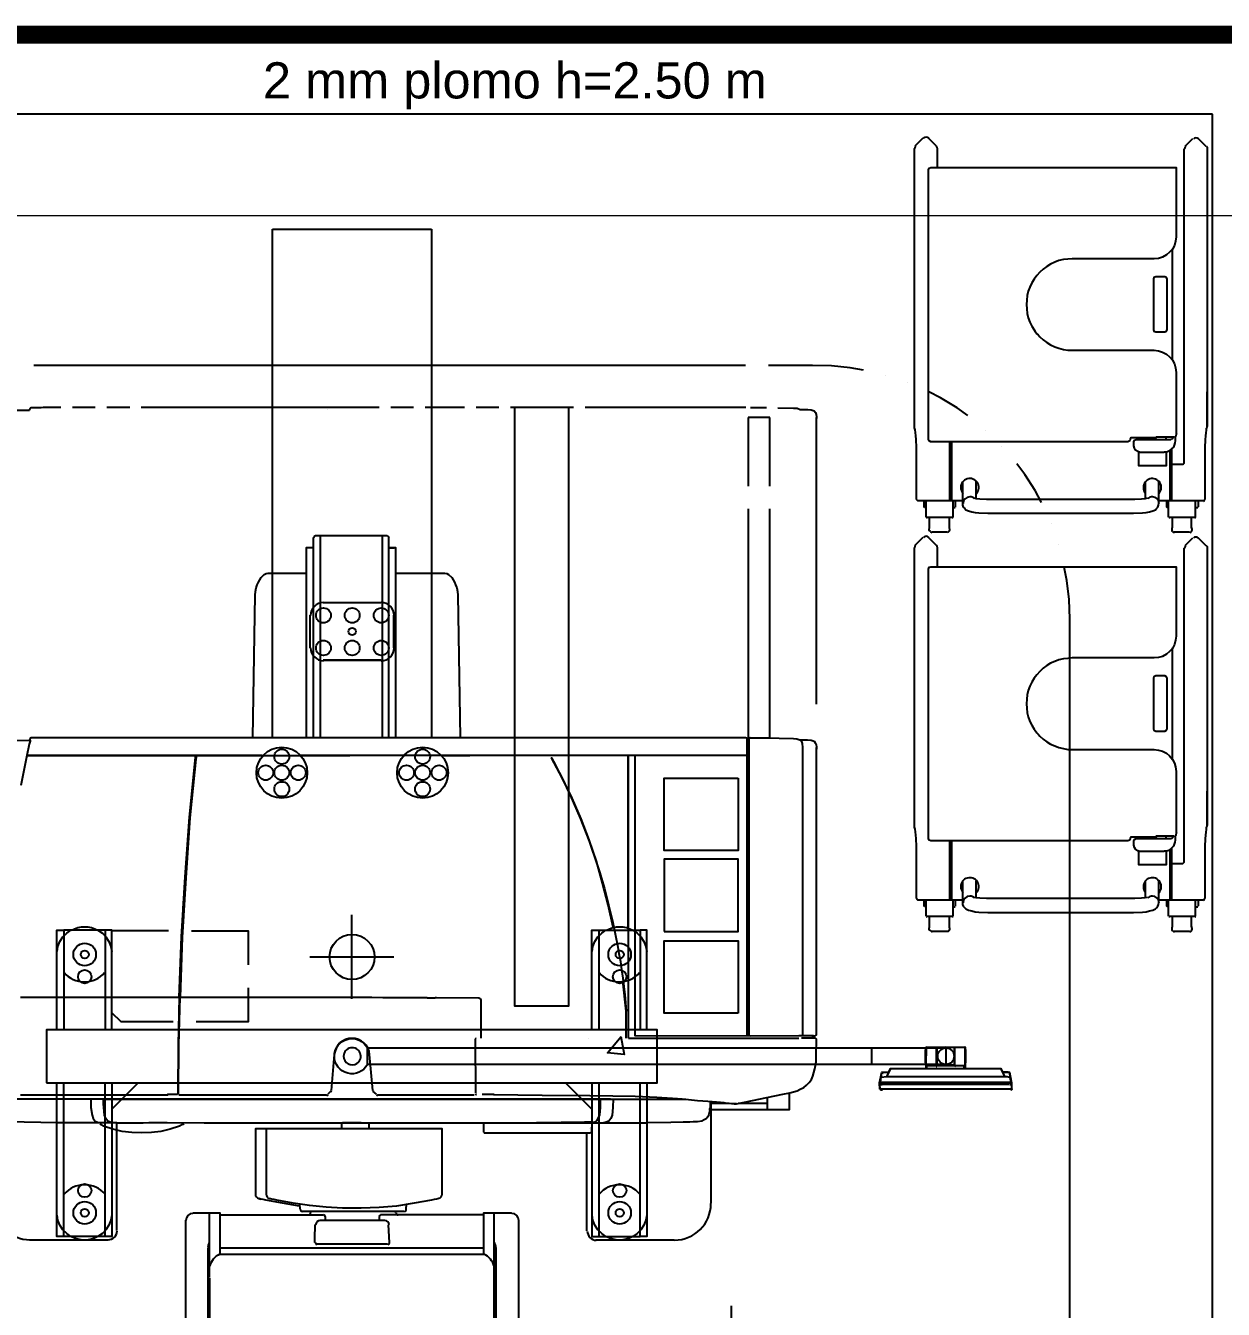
# Model space of a CAD drawing. Header units: metres. Extents: x -22 to 564, y 0 to 143.
# Drawn here: x 200.307 to 203.62, y 45.95 to 49.5 of the extents above; entities that cross this region are included whole.
import ezdxf

# ---------------------------------------------------------------- set-up
doc = ezdxf.new("R2010")
doc.units = ezdxf.units.M
for name, pattern in [('EJES630', [6.3, 5.5, -0.4, 0, -0.4]), ('XREF 2N NEURO-ONCOLOGIA$0$DASHED2', [0.375, 0.25, -0.125]), ('XREF 2N NEURO-ONCOLOGIA$0$PDF_IMPORT', [1, 0.8, -0.2])]:
    doc.linetypes.add(name, pattern=pattern)
doc.layers.add('EJES', color=11, linetype='EJES630', lineweight=0)
for name, color, linetype in [('TEXTO', 7, 'Continuous'), ('XREF 2N NEURO-ONCOLOGIA$0$LOSA BLINDADA', 20, 'XREF 2N NEURO-ONCOLOGIA$0$DASHED2'), ('XREF 2N NEURO-ONCOLOGIA$0$MOBILIARIO', 161, 'Continuous'), ('XREF 2N NEURO-ONCOLOGIA$0$Mobiliario Fijo', 40, 'Continuous'), ('XREF 2N NEURO-ONCOLOGIA$0$MUROS CON PROTECCION PLOMO', 5, 'Continuous')]:
    doc.layers.add(name, color=color, linetype=linetype)
doc.styles.add('100 LOCALES 25', font='arial.ttf', dxfattribs={"height": 0.25})

# ---------------------------------------------------------------- blocks, each defined once
blk = doc.blocks.new('XREF 2N NEURO-ONCOLOGIA$0$A$C2cc0210a')
at = {"linetype": 'XREF 2N NEURO-ONCOLOGIA$0$PDF_IMPORT', "lineweight": 25, "ltscale": 6.878501}
blk.add_lwpolyline([(-0.2201, 0.6062), (-0.2201, 2.0127), (0.2201, 2.0127), (0.2201, 0.6062)], dxfattribs=at)
at = {"linetype": 'XREF 2N NEURO-ONCOLOGIA$0$PDF_IMPORT', "lineweight": 25, "ltscale": 12.698771}
blk.add_lwpolyline([(1.0879, 1.6359), (-0.8805, 1.6359)], dxfattribs=at)
at = {"linetype": 'XREF 2N NEURO-ONCOLOGIA$0$PDF_IMPORT', "lineweight": 25}
for points in [[(1.415, 1.6232), (1.3779, 1.6295), (1.3261, 1.6348), (1.2732, 1.6359), (1.1514, 1.6359)], [(1.4763, 1.6084), (1.4763, 1.6084)], [(1.5367, 1.5883), (1.5367, 1.5883)], [(1.7028, 1.4973), (1.6732, 1.5184), (1.6277, 1.5459), (1.5949, 1.5629)], [(-0.9525, 1.5121), (-0.8922, 1.5121), (-0.89, 1.5163), (-0.889, 1.5174), (-0.889, 1.5184), (-0.8879, 1.5195), (-0.8869, 1.5195), (-0.8837, 1.5195), (-0.8784, 1.5195), (-0.8721, 1.5195), (-0.8646, 1.5195), (-0.8594, 1.5195), (-0.8541, 1.5205), (-0.8371, 1.5205), (-0.8181, 1.5205), (-0.8054, 1.5205)], [(-0.7736, 1.5205), (-0.7683, 1.5205), (-0.7398, 1.5205), (-0.7101, 1.5205)], [(-0.6784, 1.5205), (-0.671, 1.5205), (-0.6329, 1.5205), (-0.6149, 1.5205)], [(-0.0677, 1.5152), (-0.0677, 1.5152)], [(-0.0053, 1.5205), (0.0042, 1.5205), (0.0127, 1.5205), (0.0201, 1.5205), (0.0265, 1.5205), (0.0466, 1.5205), (0.0688, 1.5205), (0.0751, 1.5205)], [(0.1069, 1.5205), (0.1206, 1.5205), (0.1492, 1.5205), (0.1704, 1.5205)], [(0.2021, 1.5205), (0.2148, 1.5205), (0.2498, 1.5205), (0.291, 1.5205), (0.3111, 1.5205)], [(0.3429, 1.5205), (0.3641, 1.5205), (0.3969, 1.5205), (0.4064, 1.5205)], [(0.4381, 1.5205), (0.453, 1.5205), (0.4773, 1.5205), (0.4985, 1.5205), (0.5249, 1.5205), (0.5493, 1.5205), (0.6128, 1.5205)], [(1.1557, 1.3025), (1.1557, 1.492), (1.0954, 1.492), (1.0954, 1.3025)], [(1.1017, 1.5195), (1.1462, 1.5195)], [(1.1779, 1.5184), (1.2213, 1.5174), (1.2308, 1.5174), (1.2393, 1.5142), (1.2605, 1.5142), (1.27, 1.5131), (1.2784, 1.51), (1.2816, 1.5057), (1.2837, 1.5004), (1.2848, 1.4941), (1.2848, 1.493), (1.2848, 1.4909), (1.2848, 1.4898), (1.2848, 1.492), (1.2848, 1.4888)], [(1.7526, 1.457), (1.7526, 1.457)], [(1.797, 1.4126), (1.797, 1.4126)], [(1.9071, 1.257), (1.8891, 1.2898), (1.8605, 1.3343), (1.8383, 1.3639)], [(1.9335, 1.1988), (1.9335, 1.1988)], [(1.9547, 1.1395), (1.9547, 1.1395)], [(1.9854, 0.9353), (1.9833, 0.9882), (1.9769, 1.0411), (1.9695, 1.0782)]]:
    blk.add_lwpolyline(points, dxfattribs=at)
at = {"linetype": 'XREF 2N NEURO-ONCOLOGIA$0$PDF_IMPORT', "lineweight": 25, "ltscale": 5.926093}
blk.add_lwpolyline([(-0.5831, 1.5205), (-0.5493, 1.5205), (-0.4561, 1.5205), (-0.3556, 1.5205), (-0.2498, 1.5205), (-0.1291, 1.5205), (-0.0053, 1.5205)], dxfattribs=at)
at = {"linetype": 'XREF 2N NEURO-ONCOLOGIA$0$PDF_IMPORT', "lineweight": 25, "ltscale": 6.349386}
for points in [[(0.6445, 1.5205), (1.089, 1.5205)], [(1.2848, 0.6993), (1.2848, 1.492)], [(1.0488, -0.9644), (1.0488, -1.4639), (0.5503, -1.4639)]]:
    blk.add_lwpolyline(points, dxfattribs=at)
at = {"linetype": 'XREF 2N NEURO-ONCOLOGIA$0$PDF_IMPORT', "lineweight": 25, "ltscale": 18.942334}
blk.add_lwpolyline([(1.0954, 1.239), (1.0954, 0.6062), (1.1557, 0.6062), (1.1557, 1.239)], dxfattribs=at)
at = {"linetype": 'XREF 2N NEURO-ONCOLOGIA$0$PDF_IMPORT', "lineweight": 25, "ltscale": 15.873464}
blk.add_lwpolyline([(1.9854, -1.1591), (1.9854, 0.9363)], dxfattribs=at)
blk = doc.blocks.new('XREF 2N NEURO-ONCOLOGIA$0$A$C8c1b18ae')
at = {"lineweight": 25}
for points in [[(0.4492, 1.5211), (0.4492, -0.1352), (0.5995, -0.1352), (0.5995, 1.5211)], [(-0.1074, 1.1602), (-0.1074, 0.6067)], [(-0.1022, 1.1655), (0.0968, 1.1655)], [(-0.0884, 1.1655), (-0.0884, 0.6067)], [(0.0841, 0.6067), (0.0841, 1.1655)], [(0.1021, 0.6067), (0.1021, 1.1602)], [(-0.1074, 1.1316), (-0.1223, 1.1316), (-0.1254, 1.1316), (-0.1265, 1.1316), (-0.1265, 0.6067)], [(0.1212, 0.6067), (0.1212, 1.0776), (0.1212, 1.0798), (0.1212, 1.0999), (0.1212, 1.102), (0.1212, 1.1263), (0.1212, 1.1306), (0.1212, 1.1316), (0.1201, 1.1316), (0.1169, 1.1316), (0.1021, 1.1316), (0.1169, 1.1316)], [(-0.2747, 0.6067), (-0.2683, 1.0004), (-0.2672, 1.011), (-0.2651, 1.0205), (-0.262, 1.029), (-0.2588, 1.0364), (-0.2514, 1.0491), (-0.2429, 1.0575), (-0.2376, 1.0607), (-0.2323, 1.0618), (-0.1265, 1.0618)], [(0.1212, 1.0618), (0.2566, 1.0618), (0.2619, 1.0607), (0.2672, 1.0575), (0.2757, 1.0491), (0.2831, 1.0364), (0.2862, 1.029), (0.2894, 1.0205), (0.2915, 1.011), (0.2926, 1.0004), (0.2989, 0.6067)], [(-0.0799, 0.9803), (0.0799, 0.9803)], [(-0.1159, 0.8554), (-0.1159, 0.9454)], [(0.1148, 0.9454), (0.1148, 0.8554)], [(-0.8927, 0.5993), (-0.8906, 0.6025), (-0.8895, 0.6046), (-0.8895, 0.6056), (-0.8885, 0.6056), (-0.8874, 0.6067), (-0.8842, 0.6067), (-0.879, 0.6067), (-0.8726, 0.6067), (-0.8652, 0.6067), (-0.8599, 0.6067), (-0.8546, 0.6067), (-0.8377, 0.6067), (-0.8186, 0.6067), (-0.7953, 0.6067), (-0.7689, 0.6067), (-0.7403, 0.6067), (-0.7075, 0.6067), (-0.6715, 0.6067), (-0.6334, 0.6067), (-0.5932, 0.6067), (-0.5498, 0.6067), (-0.5043, 0.6067), (-0.4567, 0.6067), (-0.408, 0.6067), (-0.3561, 0.6067), (-0.3043, 0.6067), (-0.2503, 0.6067), (-0.1297, 0.6067), (-0.0058, 0.6067), (0.0037, 0.6067), (0.0121, 0.6067), (0.0196, 0.6067), (0.0259, 0.6067), (0.046, 0.6067), (0.0682, 0.6067), (0.0926, 0.6067), (0.1201, 0.6067), (0.1487, 0.6067), (0.1804, 0.6067), (0.2143, 0.6067), (0.2492, 0.6067), (0.2905, 0.6067), (0.3286, 0.6067), (0.3635, 0.6067), (0.3963, 0.6067), (0.4259, 0.6067), (0.4524, 0.6067), (0.4767, 0.6067), (0.4979, 0.6067), (0.5244, 0.6067), (0.5487, 0.6067), (1.0885, 0.6067), (1.0906, 0.6056), (1.0916, 0.6035), (1.0916, 0.6025), (1.0916, 0.5972)], [(1.098, 0.5972), (1.098, 0.6025), (1.098, 0.6035), (1.099, 0.6056), (1.1012, 0.6067), (1.2207, 0.6046), (1.2303, 0.6035), (1.2387, 0.6003), (1.243, 0.5961), (1.2451, 0.5908), (1.2461, 0.5792), (1.2461, 0.557), (1.2461, -0.2146), (1.2451, -0.2167), (1.243, -0.2177)], [(-1.0451, 0.5982), (-0.8917, 0.5993), (-0.8906, 0.5993), (-0.8906, 0.5972), (-0.8927, 0.5887), (-0.8991, 0.557), (-0.916, 0.4744)], [(1.098, -0.2188), (1.098, 0.5972), (1.0916, 0.5972), (1.0916, -0.2188)], [(1.2387, 0.6003), (1.2599, 0.6003), (1.2694, 0.5993), (1.2779, 0.5972), (1.2811, 0.5919), (1.2832, 0.5866), (1.2842, 0.5813), (1.2842, 0.5792), (1.2842, 0.5771), (1.2842, 0.5781), (1.2842, 0.5749)], [(1.2758, -0.2177), (1.2811, -0.2177), (1.2832, -0.2167), (1.2842, -0.2156), (1.2842, -0.2146), (1.2842, 0.5792)], [(-0.9171, -0.1108), (-0.8917, -0.1108), (-0.8631, -0.1108), (-0.8324, -0.1108), (-0.7975, -0.1108), (-0.7594, -0.1108), (-0.7181, -0.1108), (-0.6747, -0.1108), (-0.6292, -0.1108), (-0.5805, -0.1108), (-0.5308, -0.1108), (-0.4779, -0.1108), (-0.4715, 0.0553), (-0.462, 0.2215), (-0.4493, 0.3866), (-0.4334, 0.5517), (-0.4334, 0.5527), (-0.4334, 0.5538), (-0.4334, 0.5548), (-0.4334, 0.557)], [(-0.2482, 0.557), (-0.8991, 0.557), (-0.0058, 0.557), (-0.1424, 0.557)], [(-0.4313, 0.557), (-0.4313, 0.5548), (-0.4313, 0.5538), (-0.4313, 0.5527), (-0.4313, 0.5517), (-0.4323, 0.5474), (-0.4482, 0.3844), (-0.4599, 0.2193), (-0.4694, 0.0543), (-0.4757, -0.1108), (-0.4207, -0.1108), (-0.3636, -0.1108), (-0.3053, -0.1108), (-0.2461, -0.1108), (-0.1244, -0.1108), (-0.0006, -0.1108), (0.0259, -0.1108), (0.0545, -0.1108), (0.0852, -0.1119), (0.119, -0.1119), (0.1307, -0.1119), (0.1444, -0.1119), (0.1603, -0.1119), (0.1772, -0.1119), (0.1889, -0.1119), (0.1974, -0.1119), (0.2037, -0.1119), (0.2069, -0.1119), (0.2079, -0.113), (0.2111, -0.113), (0.2164, -0.113), (0.2228, -0.113), (0.2291, -0.113), (0.2302, -0.113), (0.2312, -0.1119), (0.2333, -0.1119), (0.3508, -0.113), (0.354, -0.1151), (0.3561, -0.1183), (0.3561, -0.2146), (0.3561, -0.2167), (0.3561, -0.2177), (0.3561, -0.2188), (0.3561, -0.2241)], [(0.2481, 0.557), (0.3254, 0.557), (0.1921, 0.557), (0.1561, 0.557), (0.1222, 0.557), (0.0894, 0.557), (0.0577, 0.557), (0.0248, 0.557), (0.0132, 0.557), (0.0047, 0.557), (-0.0058, 0.557)], [(0.1423, 0.557), (0.0989, 0.557), (0.0577, 0.557)], [(1.0916, 0.557), (1.0895, 0.557), (0.5477, 0.557), (0.5307, 0.557), (0.5127, 0.557), (0.4926, 0.557), (0.4715, 0.557), (0.4397, 0.557), (0.4048, 0.557), (0.3667, 0.557), (0.3254, 0.557)], [(0.7635, 0.0807), (0.7635, 0.557), (0.7635, -0.2241)], [(0.7826, 0.0712), (0.7826, 0.557)], [(1.2747, -0.2241), (1.2747, -0.2188), (1.2758, -0.2177), (1.2694, -0.2177), (1.261, -0.2177), (1.2514, -0.2177), (1.2377, -0.2177), (1.2356, -0.2177), (1.1012, -0.2188), (0.7826, -0.2177), (0.7826, 0.5474)], [(0.9562, 0.4956), (0.9562, 0.4956)], [(-0.48, -0.3807), (-0.48, -0.3797), (-0.48, -0.3765), (-0.4789, -0.2431), (-0.4757, -0.1108), (-0.4662, 0.1548)], [(-0.0006, -0.1159), (-0.0006, 0.117)], [(-0.8165, -0.2019), (-0.8165, 0.0744), (-0.7975, 0.0744), (-0.7975, -0.2019)], [(-0.8155, 0.0151), (-0.8133, 0.0289), (-0.808, 0.0426), (-0.7996, 0.0553), (-0.789, 0.0659), (-0.7774, 0.0744)], [(-0.6832, 0.0744), (-0.7975, 0.0744)], [(-0.7033, 0.0744), (-0.6906, 0.0659), (-0.6811, 0.0553), (-0.6726, 0.0426), (-0.6673, 0.0289), (-0.6641, 0.0151)], [(-0.6641, -0.2019), (-0.6641, 0.0744), (-0.6832, 0.0744), (-0.6832, -0.2019)], [(-0.5075, 0.0722), (-0.6641, 0.0722)], [(-0.444, 0.0722), (-0.2874, 0.0722), (-0.2874, -0.0219)], [(0.663, -0.2019), (0.663, 0.0744), (0.6821, 0.0744), (0.6821, -0.2019)], [(0.6641, 0.0151), (0.6662, 0.0289), (0.6715, 0.0426), (0.6799, 0.0553), (0.6905, 0.0659), (0.7022, 0.0744)], [(0.6821, 0.0744), (0.7964, 0.0744)], [(0.7762, 0.0744), (0.7889, 0.0659), (0.7985, 0.0553), (0.8069, 0.0426), (0.8122, 0.0289), (0.8154, 0.0151)], [(0.8154, -0.2019), (0.8154, 0.0744), (0.7964, 0.0744), (0.7964, -0.2019)], [(-0.117, 0.0005), (0.1159, 0.0005)], [(0.7583, -0.2241), (0.7583, -0.1511), (0.7583, -0.15), (0.7487, -0.0664)], [(-0.2874, -0.0854), (-0.2874, -0.1796), (-0.4313, -0.1796)], [(-0.4779, -0.1108), (-0.481, -0.2431), (-0.4821, -0.3754), (-0.4821, -0.3786), (-0.4821, -0.3797)], [(-0.4757, -0.1108), (-0.4757, -0.1108)], [(-0.4948, -0.1796), (-0.6387, -0.1796), (-0.6641, -0.1542)], [(0.0577, -0.3691), (0.0481, -0.2696), (0.0471, -0.2601), (0.0439, -0.2516), (0.0386, -0.2442), (0.0323, -0.2378), (0.0259, -0.2326), (0.0174, -0.2283), (0.009, -0.2251), (-0.0006, -0.2251), (-0.009, -0.2251), (-0.0185, -0.2283), (-0.026, -0.2326), (-0.0334, -0.2378), (-0.0397, -0.2442), (-0.0439, -0.2527), (-0.0471, -0.2601), (-0.0492, -0.2696), (-0.0577, -0.3691)], [(0.3402, -0.2273), (0.3413, -0.3765)], [(0.6535, -0.2262), (0.6535, -0.2262)], [(0.7434, -0.2199), (0.753, -0.2696), (0.7064, -0.2654), (0.7445, -0.2199)], [(0.7646, -0.2241), (1.0948, -0.2241), (1.2356, -0.2241)], [(1.0631, -0.4061), (1.1911, -0.3797), (1.2112, -0.3754), (1.2313, -0.3701), (1.2398, -0.3659), (1.2493, -0.3606), (1.2567, -0.3543), (1.2641, -0.3468), (1.2705, -0.3384), (1.2747, -0.3299), (1.28, -0.3098), (1.2832, -0.2897), (1.2832, -0.2696), (1.2842, -0.2273)], [(1.2811, -0.2241), (1.243, -0.2241)], [(1.2811, -0.2177), (1.2811, -0.2177)], [(1.2842, -0.2146), (1.2842, -0.2146)], [(1.4377, -0.2961), (1.4377, -0.2505)], [(1.5869, -0.2558), (1.5869, -0.2558)], [(1.588, -0.2558), (1.5869, -0.2558)], [(1.588, -0.3003), (1.588, -0.2505), (1.588, -0.2738)], [(1.6144, -0.2505), (1.589, -0.2495)], [(1.6166, -0.3003), (1.6166, -0.2516)], [(1.6166, -0.2569), (1.6166, -0.2569)], [(1.6176, -0.2569), (1.6166, -0.2569)], [(1.6642, -0.2505), (1.642, -0.2495), (1.6197, -0.2505)], [(1.6652, -0.2527), (1.6652, -0.2961)], [(1.6652, -0.2569), (1.6674, -0.2569)], [(1.6674, -0.3003), (1.6674, -0.2516)], [(1.6674, -0.2569), (1.6674, -0.2569)], [(1.6684, -0.2505), (1.6938, -0.2495)], [(1.6959, -0.3003), (1.6959, -0.2505), (1.6959, -0.2738)], [(1.6959, -0.2558), (1.697, -0.2558)], [(1.697, -0.2558), (1.697, -0.2558)], [(1.4694, -0.3183), (1.4843, -0.3183)], [(1.4896, -0.3098), (1.4779, -0.331)], [(1.4896, -0.3088), (1.7933, -0.3088)], [(1.4896, -0.3098), (1.4896, -0.3098)], [(1.5869, -0.2929), (1.5869, -0.2929)], [(1.5869, -0.2929), (1.588, -0.2929)], [(1.5901, -0.3088), (1.5901, -0.3013)], [(1.6166, -0.2918), (1.6166, -0.2918)], [(1.6166, -0.2918), (1.6176, -0.2918)], [(1.6197, -0.2982), (1.642, -0.2982), (1.6642, -0.2982)], [(1.6345, -0.2982), (1.6345, -0.3013)], [(1.6494, -0.3013), (1.6494, -0.2982)], [(1.6674, -0.2918), (1.6652, -0.2918)], [(1.6674, -0.2918), (1.6674, -0.2918)], [(1.6928, -0.3088), (1.6928, -0.3013)], [(1.697, -0.2929), (1.6959, -0.2929)], [(1.697, -0.2929), (1.697, -0.2929)], [(1.7933, -0.3098), (1.7933, -0.3098)], [(1.7943, -0.3098), (1.8049, -0.331)], [(1.8145, -0.3183), (1.7986, -0.3183)], [(-0.6641, -0.3479), (-0.6641, -0.7734), (-0.6832, -0.7734), (-0.7975, -0.7734), (-0.8165, -0.7734), (-0.8165, -0.3479)], [(-0.7975, -0.7734), (-0.7975, -0.3479)], [(-0.6832, -0.7734), (-0.6832, -0.3479)], [(-0.6641, -0.4209), (-0.5911, -0.3479)], [(0.59, -0.3479), (0.663, -0.4209)], [(0.663, -0.3479), (0.663, -0.7734), (0.6821, -0.7734)], [(0.6821, -0.3479), (0.6821, -0.7734), (0.7964, -0.7734), (0.7964, -0.3479)], [(0.8154, -0.3479), (0.8154, -0.7734), (0.7964, -0.7734)], [(1.461, -0.3479), (1.462, -0.3479), (1.4631, -0.3479), (1.4642, -0.3479), (1.4652, -0.3479)], [(1.461, -0.349), (1.461, -0.349)], [(1.4631, -0.3468), (1.462, -0.3468), (1.4631, -0.332), (1.4642, -0.3299), (1.4642, -0.3289), (1.4642, -0.3278), (1.4642, -0.3267), (1.4642, -0.3257), (1.4642, -0.3246), (1.4642, -0.3236), (1.4642, -0.3225)], [(1.462, -0.3468), (1.462, -0.3479), (1.4631, -0.3479)], [(1.8187, -0.3225), (1.8187, -0.3236), (1.8187, -0.3246), (1.8197, -0.3257), (1.8197, -0.3267), (1.8197, -0.3278), (1.8197, -0.3289), (1.8197, -0.3299), (1.8197, -0.332), (1.8219, -0.3468), (1.8208, -0.3468), (1.4631, -0.3468), (1.4631, -0.3479), (1.8208, -0.3479), (1.8219, -0.3479), (1.8208, -0.3479), (1.8197, -0.3479), (1.8187, -0.3479), (1.8176, -0.3479)], [(1.4631, -0.3331), (1.4631, -0.3331)], [(1.4642, -0.332), (1.4779, -0.331), (1.8049, -0.331), (1.8123, -0.331), (1.8187, -0.332)], [(1.4642, -0.332), (1.4642, -0.332)], [(1.4642, -0.3331), (1.4642, -0.3331)], [(1.4652, -0.3521), (1.8176, -0.3521)], [(1.8187, -0.332), (1.8187, -0.332)], [(1.8187, -0.3331), (1.8187, -0.3331)], [(1.8197, -0.3331), (1.8197, -0.3331)], [(1.8197, -0.3479), (1.8197, -0.3468)], [(1.8208, -0.3468), (1.8208, -0.3479)], [(1.8219, -0.349), (1.8219, -0.349)], [(1.8229, -0.349), (1.824, -0.3521), (1.824, -0.3648)], [(-0.4831, -0.3807), (-0.5085, -0.3807), (-0.5096, -0.3807), (-0.5107, -0.3807), (-0.5107, -0.3818), (-0.5572, -0.3818), (-0.6017, -0.3818), (-0.644, -0.3818), (-0.6842, -0.3818), (-0.7223, -0.3818), (-0.7583, -0.3818), (-0.7922, -0.3818), (-0.8229, -0.3818), (-0.8504, -0.3818), (-0.8758, -0.3818), (-0.898, -0.3818), (-0.9171, -0.3818)], [(-0.4831, -0.3797), (-0.4831, -0.3797)], [(-0.4831, -0.3807), (-0.4831, -0.3807)], [(-0.4789, -0.3807), (-0.4789, -0.3807)], [(-0.0704, -0.3818), (-0.1773, -0.3818), (-0.2821, -0.3818), (-0.3826, -0.3818), (-0.4313, -0.3818), (-0.4789, -0.3818)], [(-0.0598, -0.3722), (-0.0672, -0.3797)], [(0.0672, -0.3797), (0.0587, -0.3722)], [(0.3381, -0.3818), (0.264, -0.3818), (0.1677, -0.3818), (0.0704, -0.3818)], [(0.3413, -0.3786), (0.3423, -0.3807), (0.3445, -0.3807)], [(0.3931, -0.3807), (0.3603, -0.3807)], [(0.391, -0.3807), (0.5254, -0.3818), (0.6577, -0.3828), (0.7212, -0.3839), (0.7826, -0.3849), (0.8429, -0.3881), (0.8715, -0.3892), (0.8853, -0.3902), (0.8895, -0.3913), (0.8958, -0.3913), (0.9001, -0.3913), (0.9054, -0.3924), (0.9128, -0.3924), (0.9223, -0.3934), (0.9551, -0.3966), (0.9699, -0.3976), (0.9837, -0.3987), (0.9964, -0.3998), (1.008, -0.4008), (1.0186, -0.4019), (1.0281, -0.4029), (1.0355, -0.404), (1.0429, -0.404), (1.0493, -0.4051), (1.0546, -0.4051), (1.0578, -0.4061), (1.0609, -0.4061), (1.062, -0.4061), (1.0631, -0.4061), (0.9911, -0.4051)], [(1.2091, -0.3765), (1.2091, -0.4199), (1.2091, -0.423), (1.1488, -0.423), (0.99, -0.423), (0.9869, -0.4357), (0.9837, -0.4421), (0.9794, -0.4474), (0.9742, -0.4506), (0.9678, -0.4537), (0.9551, -0.4559), (0.9435, -0.4559), (0.9339, -0.4569), (0.9159, -0.4569), (0.8821, -0.458), (0.8133, -0.459)], [(1.1488, -0.423), (1.1488, -0.4199), (1.1488, -0.3892)], [(1.4599, -0.3638), (1.4599, -0.3638)], [(1.4599, -0.3648), (1.4599, -0.3648)], [(1.4652, -0.3648), (1.4652, -0.3648)], [(1.4663, -0.3648), (1.8229, -0.3648)], [(1.8229, -0.3638), (1.8229, -0.3638)], [(1.824, -0.3638), (1.824, -0.3638)], [(1.824, -0.3648), (1.824, -0.3648)], [(-0.662, -0.459), (-0.6694, -0.4569), (-0.6758, -0.4537), (-0.6811, -0.4463), (-0.6842, -0.4379), (-0.6863, -0.4167), (-0.6874, -0.4072), (-0.6874, -0.4019), (-0.6874, -0.3987), (-0.6874, -0.3934), (-0.9933, -0.3934)], [(-0.6504, -0.7564), (-0.6504, -0.459), (-0.8155, -0.459), (-0.952, -0.4559), (-0.9573, -0.4559), (-0.9615, -0.4548), (-0.9689, -0.4537), (-0.9742, -0.4506), (-0.9806, -0.4474), (-0.9837, -0.4421), (-0.9869, -0.4357), (-0.9901, -0.423)], [(-0.7223, -0.3934), (-0.7223, -0.3987), (-0.7223, -0.4019), (-0.7223, -0.4072), (-0.7223, -0.4167), (-0.7192, -0.4379), (-0.716, -0.4463), (-0.7107, -0.4537), (-0.7043, -0.4569), (-0.6969, -0.459)], [(0.7149, -0.3934), (0.0248, -0.3934), (-0.026, -0.3934), (-0.716, -0.3934)], [(-0.6811, -0.3934), (-0.68, -0.3934)], [(0.6863, -0.3934), (0.6863, -0.3987), (0.6863, -0.4019), (0.6863, -0.4072), (0.6863, -0.4167), (0.6842, -0.4368), (0.681, -0.4453), (0.6757, -0.4527), (0.6704, -0.4569), (0.663, -0.458)], [(0.7223, -0.3934), (0.7223, -0.3987), (0.7223, -0.4019), (0.7212, -0.4072), (0.7212, -0.4167), (0.7191, -0.4379), (0.7159, -0.4463), (0.7106, -0.4537), (0.7032, -0.4569), (0.6958, -0.459)], [(0.99, -0.4199), (0.99, -0.423), (0.99, -0.4209), (0.9911, -0.4167), (0.9911, -0.4156), (0.9911, -0.4167)], [(0.9911, -0.4156), (0.9911, -0.3998)], [(0.9921, -0.3998), (0.9921, -0.6813)], [(1.1488, -0.4051), (1.0683, -0.4051)], [(1.2091, -0.423), (1.2091, -0.423)], [(-0.699, -0.4601), (-0.699, -0.459)], [(-0.6504, -0.459), (-0.6334, -0.459), (-0.6186, -0.459), (-0.6059, -0.459), (-0.5953, -0.459), (-0.5858, -0.459), (-0.5773, -0.459), (-0.5625, -0.458), (-0.5371, -0.458), (-0.5117, -0.458), (-0.408, -0.459)], [(-0.4652, -0.459), (-0.4652, -0.4601)], [(-0.0291, -0.459), (-0.0291, -0.4749)], [(0.0248, -0.459), (-0.026, -0.459)], [(0.0471, -0.4749), (0.0471, -0.459)], [(0.3635, -0.459), (0.3635, -0.4844)], [(-0.4673, -0.4633), (-0.4683, -0.4633), (-0.4704, -0.4643), (-0.4768, -0.4675), (-0.5033, -0.476), (-0.5287, -0.4823), (-0.5551, -0.4855), (-0.5816, -0.4865), (-0.6091, -0.4855), (-0.6355, -0.4823), (-0.662, -0.476), (-0.6874, -0.4675), (-0.6938, -0.4643), (-0.6959, -0.4633), (-0.6969, -0.4633)], [(0.2492, -0.6559), (0.2492, -0.4749), (0.2196, -0.4749), (-0.208, -0.4749), (-0.2376, -0.4749), (-0.2672, -0.4749), (-0.2672, -0.6559)], [(-0.2376, -0.4749), (-0.2376, -0.6559), (-0.2366, -0.6601), (-0.2344, -0.6643)], [(0.3667, -0.4865), (0.6588, -0.4865)], [(0.6493, -0.7575), (0.6493, -0.4865)], [(0.6577, -0.4749), (0.6577, -0.4749)], [(-0.1455, -0.6887), (-0.1921, -0.6813), (-0.2387, -0.6728), (-0.2461, -0.6707), (-0.2514, -0.6696), (-0.2556, -0.6686), (-0.2579, -0.6677), (-0.2524, -0.6696), (-0.2579, -0.6677)], [(0.2397, -0.6675), (0.2376, -0.6686), (0.2333, -0.6696), (0.227, -0.6707), (0.2196, -0.6728), (0.172, -0.6813), (0.1233, -0.6887), (0.0746, -0.6929), (0.0248, -0.695), (-0.026, -0.695), (-0.0715, -0.6919), (-0.118, -0.6876), (-0.1625, -0.6813), (-0.208, -0.6728), (-0.2154, -0.6707), (-0.2217, -0.6696), (-0.226, -0.6686), (-0.2281, -0.6675)], [(-0.4408, -0.7077), (-0.3657, -0.7077), (-0.3657, -0.7141), (-0.3657, -0.822), (0.3646, -0.822), (0.3646, -0.7141), (0.3646, -0.7077), (0.4408, -0.7077)], [(-0.3942, -0.8866), (-0.3942, -0.7416), (-0.3942, -0.7077)], [(-0.1455, -0.6834), (-0.1445, -0.6972)], [(0.1434, -0.7035), (0.137, -0.7035), (0.1339, -0.7035), (0.0894, -0.7035), (0.0746, -0.7035), (0.0587, -0.7035), (0.0248, -0.7035), (-0.026, -0.7035), (-0.0535, -0.7035), (-0.0778, -0.7035), (-0.1223, -0.7035), (-0.1254, -0.7035), (-0.1318, -0.7035), (-0.1381, -0.7035)], [(-0.1149, -0.7035), (-0.1149, -0.7067)], [(0.1201, -0.7067), (0.1201, -0.7035)], [(0.1497, -0.6972), (0.1508, -0.6834)], [(0.3931, -1.4337), (0.3931, -0.7077)], [(-0.7774, -0.7734), (-0.789, -0.7649), (-0.7996, -0.7543), (-0.808, -0.7416), (-0.8133, -0.7278), (-0.8155, -0.7141)], [(-0.4609, -0.7278), (-0.4609, -1.1469)], [(-0.3657, -0.713), (-0.0799, -0.713)], [(-0.1032, -0.7892), (-0.1032, -0.7786), (-0.1022, -0.7405)], [(-0.0895, -0.7278), (0.0894, -0.7278)], [(-0.0746, -0.7173), (-0.0746, -0.7278)], [(0.0746, -0.7173), (0.0746, -0.7278)], [(0.3646, -0.713), (0.0788, -0.713)], [(0.1032, -0.7892), (0.101, -0.7405)], [(0.4609, -1.1469), (0.4609, -0.7278)], [(0.7022, -0.7734), (0.6905, -0.7649), (0.6799, -0.7543), (0.6715, -0.7416), (0.6662, -0.7278), (0.6641, -0.7141)], [(-0.8917, -0.7818), (-0.6758, -0.7818)], [(-0.3985, -0.803), (-0.3985, -1.1469), (-0.3985, -1.2295)], [(-0.3657, -0.804), (0.3646, -0.804)], [(0.0979, -0.7945), (-0.0979, -0.7945)], [(0.3974, -0.803), (0.3974, -1.1469), (0.3974, -1.2295)], [(0.8905, -0.7829), (0.6747, -0.7829)], [(-0.3942, -0.8887), (-0.3942, -1.4337)]]:
    blk.add_lwpolyline(points, dxfattribs=at)
for points in [[(-0.0799, 0.8205), (0.0799, 0.8205)], [(1.0683, 0.4945), (1.0683, 0.2945), (0.863, 0.2945), (0.863, 0.4945)], [(1.0683, 0.4945), (1.0683, 0.2945), (0.863, 0.2945), (0.863, 0.4945)], [(0.863, 0.0701), (1.0683, 0.0701), (1.0683, 0.2701), (0.863, 0.2701)], [(0.863, 0.0701), (1.0683, 0.0701), (1.0683, 0.2701), (0.863, 0.2701)], [(1.0683, -0.1553), (0.863, -0.1553), (0.863, 0.0447), (1.0683, 0.0447)], [(-0.8451, -0.3479), (0.844, -0.3479), (0.844, -0.2019), (-0.8451, -0.2019)], [(0.0428, -0.2516), (1.642, -0.2516), (1.642, -0.2971), (0.0428, -0.2971)], [(1.4599, -0.3659), (1.4589, -0.3479), (1.4652, -0.3183), (1.4843, -0.3183), (1.4896, -0.3088), (1.588, -0.3088), (1.588, -0.2495), (1.6959, -0.2495), (1.6959, -0.3088), (1.7943, -0.3088), (1.7986, -0.3183), (1.8187, -0.3183), (1.824, -0.3479), (1.824, -0.3659)], [(1.5859, -0.2558), (1.5859, -0.2929)], [(1.697, -0.2558), (1.697, -0.2929)]]:
    blk.add_lwpolyline(points, close=True, dxfattribs=at)
for points in [[(0.7223, 0.0828), (0.7085, 0.1442), (0.6926, 0.2045), (0.6757, 0.2649), (0.6556, 0.3241), (0.6334, 0.3823), (0.609, 0.4395), (0.5815, 0.4956), (0.5519, 0.5506, -0.104008), (0.7583, -0.15)], [(1.642, -0.2971), (0.0428, -0.2971, -4.033784), (0.0428, -0.2516), (1.642, -0.2516)], [(1.6155, -0.2508, -0.401498), (1.6176, -0.2527), (1.6176, -0.2961)], [(1.6938, -0.3013), (1.6928, -0.3013), (1.5901, -0.3013), (1.589, -0.3013, 0.414215), (1.59, -0.3027)], [(1.4599, -0.349), (1.4589, -0.3521), (1.4599, -0.3648, 0.171123), (1.4611, -0.3664, 0.089118), (1.4626, -0.3672, 0.017035), (1.4639, -0.3672, 0.008221), (1.4669, -0.3672, -0.004916), (1.4672, -0.3672)], [(1.461, -0.365, 0.016687), (1.4617, -0.3651, 0.012487), (1.4669, -0.365)], [(1.8219, -0.3659), (1.4663, -0.3659, -0.004848), (1.4673, -0.3662)], [(1.8234, -0.3672, 0.089118), (1.8248, -0.3664, 0.171123), (1.8255, -0.3648)], [(0.408, -0.459), (0.5106, -0.458), (0.5635, -0.458), (0.5783, -0.4569), (0.5879, -0.4569), (0.5985, -0.4569), (0.6112, -0.4569), (0.626, -0.4569), (0.6429, -0.4559), (0.663, -0.4559), (0.662, -0.4844, -0.413933), (0.6598, -0.4868)], [(-0.6641, -0.7141), (-0.6673, -0.7278), (-0.6726, -0.7416), (-0.6811, -0.7543), (-0.6906, -0.7649), (-0.7033, -0.7734, -0.258194), (-0.776, -0.7737)], [(0.8154, -0.7141), (0.8122, -0.7278), (0.8069, -0.7416), (0.7985, -0.7543), (0.7889, -0.7649), (0.7762, -0.7734, -0.258194), (0.7036, -0.7737)]]:
    blk.add_lwpolyline(points, format="xyb", dxfattribs=at)
blk.add_lwpolyline([(0.0132, -0.2947, 1.687328), (-0.0234, -0.2746, 0.592653)], format="xyb", close=True, dxfattribs=at)
at = {"lineweight": 0}
blk.add_lwpolyline([(0.0428, -0.2516), (1.642, -0.2516)], dxfattribs=at)
at = {"linetype": 'XREF 2N NEURO-ONCOLOGIA$0$PDF_IMPORT', "lineweight": 25, "ltscale": 65.504495}
blk.add_lwpolyline([(-0.6821, -0.3934), (0.9234, -0.3934)], dxfattribs=at)
at = {"linetype": 'XREF 2N NEURO-ONCOLOGIA$0$PDF_IMPORT', "lineweight": 25, "ltscale": 38.30796}
blk.add_lwpolyline([(-0.4091, -0.459), (0.8133, -0.459)], dxfattribs=at)
at = {"lineweight": 25}
for centre, radius in [((-0.079, 0.9446), 0.0206), ((0.0004, 0.9446), 0.0206), ((0.0808, 0.9446), 0.0206), ((0.0004, 0.9002), 0.0101), ((-0.079, 0.8547), 0.0206), ((0.0004, 0.8547), 0.0206), ((0.0808, 0.8547), 0.0206), ((-0.1943, 0.5096), 0.0704), ((-0.1943, 0.5541), 0.0206), ((0.1951, 0.5096), 0.0704), ((0.1951, 0.5541), 0.0206), ((-0.2388, 0.5096), 0.0206), ((-0.1943, 0.5096), 0.0206), ((-0.1488, 0.5096), 0.0206), ((0.1507, 0.5096), 0.0206), ((0.1951, 0.5096), 0.0206), ((0.2406, 0.5096), 0.0206), ((-0.1943, 0.4641), 0.0206), ((0.1951, 0.4641), 0.0206), ((-0.7394, 0.0069), 0.0312), ((0, 0), 0.0622), ((0.7402, 0.0069), 0.0312), ((-0.7394, 0.0069), 0.0111), ((0.7402, 0.0069), 0.0111), ((-0.7394, -0.0545), 0.0185), ((0.7402, -0.0545), 0.0185), ((1.6425, -0.2744), 0.0228), ((-0.7394, -0.6461), 0.0185), ((0.7402, -0.6461), 0.0185), ((-0.7394, -0.7075), 0.0312), ((-0.7394, -0.7075), 0.0111), ((0.7402, -0.7075), 0.0312), ((0.7402, -0.7075), 0.0111)]:
    blk.add_circle(centre, radius, dxfattribs=at)
for centre, radius, start, end in [((-0.1012, 1.1595), 0.00476, 90, 180), ((0.0978, 1.1595), 0.00476, 0, 90), ((-0.079, 0.9446), 0.0355, 90, 180), ((0.0808, 0.9446), 0.0355, 0, 90), ((-0.079, 0.8547), 0.0355, 180, 270), ((0.0808, 0.8547), 0.0355, 269.9964, 359.9854), ((-0.7394, 0.0069), 0.0757, 61.0455, 118.9545), ((0.7402, 0.0069), 0.0757, 61.0455, 118.9545), ((-0.7403, 0.005), 0.0739, 220.6458, 319.3542), ((0.7392, 0.005), 0.0739, 220.6458, 319.3542), ((0.3433, -0.228), 0.00265, 90.0001, 180.5771), ((1.2821, -0.228), 0.00265, 359.0005, 89.9998), ((1.59, -0.2513), 0.00159, 87.5005, 180.0001), ((1.6207, -0.2534), 0.00159, 92.4989, 180.0003), ((1.6652, -0.2534), 0.00159, 359.9997, 87.5011), ((1.6694, -0.2524), 0.00159, 92.4989, 180.0003), ((1.6948, -0.2513), 0.00159, 359.9999, 92.4995), ((1.6154, -0.3011), 0.00159, 269.9999, 0.0001), ((1.6207, -0.2968), 0.00159, 179.9997, 267.5011), ((1.6652, -0.2968), 0.00159, 272.4989, 0.0003), ((1.6694, -0.3011), 0.00159, 179.9999, 270.0001), ((1.6948, -0.3011), 0.00159, 269.9999, 0.0001), ((1.463, 0.061), 0.4134, 269.6758, 270.4831), ((1.4609, -0.3508), 0.00159, 264.9935, 269.8707), ((1.4705, -0.3243), 0.00476, 90, 174.4738), ((1.8155, -0.3243), 0.00476, 5.5262, 90), ((1.8229, 0.061), 0.4134, 269.5169, 270.3242), ((1.825, -0.3508), 0.00159, 270.1293, 275.0065), ((-0.0695, -0.3773), 0.00476, 269.9684, 312.4853), ((-0.062, -0.3699), 0.00476, 312.4855, 355.0024), ((0.0628, -0.3699), 0.00476, 184.9976, 227.5145), ((0.0713, -0.3773), 0.00476, 227.5147, 270.0316), ((1.4609, -0.3635), 0.00264, 259.6501, 264.7398), ((1.462, -0.3656), 0.00159, 224.1371, 238.843), ((1.463, -0.3635), 0.00371, 259.2568, 265.0155), ((1.8218, -0.3635), 0.00371, 275.1206, 280.7437), ((1.8229, -0.3656), 0.00159, 301.157, 315.8629), ((1.8229, -0.3537), 0.0114, 274.8214, 275.1813), ((1.8239, -0.3635), 0.00264, 275.2603, 280.3499), ((-0.6949, -0.4609), 0.00265, 181.9995, 246.6378), ((-0.4674, -0.4609), 0.00265, 293.3622, 358.0005), ((0.3676, -0.4842), 0.00265, 180.0239, 270.6992), ((-0.7398, -0.705), 0.075, 40.9704, 139.0296), ((0.7397, -0.705), 0.075, 40.9704, 139.0296), ((-0.2551, -0.6559), 0.0122, 179.999, 256.7022), ((-0.228, -0.6595), 0.00802, 217.172, 269.6979), ((0.2368, -0.6554), 0.0124, 283.6516, 358.0023), ((-0.8907, -0.681), 0.1011, 180, 270), ((-0.4399, -0.7286), 0.0196, 90, 180), ((-0.1372, -0.6979), 0.00582, 182.9994, 270), ((-0.1203, -0.7075), 0.00582, 269.9988, 358.4991), ((0.1274, -0.7075), 0.00582, 181.4997, 270), ((0.1443, -0.6979), 0.00582, 270, 357.0006), ((0.4417, -0.7286), 0.0196, 0, 89.8791), ((0.8915, -0.6821), 0.1011, 270, 360), ((-0.0885, -0.7413), 0.0122, 90, 178.5004), ((-0.079, -0.7181), 0.00476, 0.5164, 89.9999), ((0.0798, -0.7181), 0.00476, 90.0001, 179.4836), ((0.0904, -0.7413), 0.0122, 1.4996, 90), ((-0.6748, -0.7572), 0.0249, 270, 360), ((0.6756, -0.7583), 0.0249, 180, 270), ((-0.3779, -0.8023), 0.0206, 142.5953, 181.8237), ((-0.097, -0.79), 0.00476, 180, 270), ((0.0988, -0.79), 0.00476, 270.0001, 1.4998), ((0.3778, -0.802), 0.0196, 357.138, 39.743), ((-0.3439, -0.8697), 0.0524, 114.527, 164.2181), ((0.3428, -0.8697), 0.0524, 15.7819, 65.473)]:
    blk.add_arc(centre, radius, start, end, dxfattribs=at)
blk = doc.blocks.new('XREF 2N NEURO-ONCOLOGIA$0$A$C05695518')
for name in ['XREF 2N NEURO-ONCOLOGIA$0$A$C2cc0210a', 'XREF 2N NEURO-ONCOLOGIA$0$A$C8c1b18ae']:
    blk.add_blockref(name, (-0.0008, -0.0005))
blk = doc.blocks.new('XREF 2N NEURO-ONCOLOGIA$0$A$C3775feac')
at = {"lineweight": 25}
for points in [[(-0.4159, -0.3577), (-0.3937, -0.3355)], [(-0.3799, -0.3355), (-0.3577, -0.3577)], [(0.3313, -0.3588), (0.3524, -0.3376)], [(0.3672, -0.3376), (0.3884, -0.3588)], [(-0.418, -0.3651), (-0.418, -0.3799), (-0.418, -0.381), (-0.418, -1.1335), (-0.418, -1.1345), (-0.418, -1.1377), (-0.417, -1.143), (-0.4159, -1.1504), (-0.4149, -1.1599), (-0.4138, -1.1694), (-0.4127, -1.1917), (-0.4127, -1.325), (-0.4127, -1.3335), (-0.4117, -1.3356), (-0.4106, -1.3367)], [(-0.3545, -0.3651), (-0.3545, -0.3799), (-0.3545, -0.381), (-0.3545, -0.418)], [(0.3281, -1.2319), (0.3281, -1.1917), (0.3281, -1.0382), (0.3281, -0.381), (0.3281, -0.3662)], [(0.3916, -0.3662), (0.3916, -0.381), (0.3916, -1.1335), (0.3916, -1.0382)], [(0.2995, -1.1631), (0.2603, -1.1631), (0.2529, -1.1631), (0.2508, -1.1631), (0.2508, -1.1652), (0.182, -1.1652), (0.1799, -1.1663), (0.1789, -1.1684), (0.1789, -1.1694), (0.1778, -1.1737), (0.1725, -1.1758), (-0.3725, -1.1758), (-0.3768, -1.1737), (-0.3789, -1.1694), (-0.3789, -0.4244), (-0.3768, -0.4191), (-0.3725, -0.418), (0.3059, -0.418), (0.3059, -0.6096), (0.3048, -0.6212), (0.3016, -0.6329), (0.2963, -0.6435), (0.2879, -0.6519), (0.2794, -0.6593), (0.2688, -0.6657), (0.2572, -0.6689), (0.2455, -0.6699), (0.019, -0.6699), (0.0063, -0.671), (-0.0053, -0.672), (-0.018, -0.6752), (-0.0296, -0.6794), (-0.0413, -0.6847), (-0.0519, -0.6911), (-0.0614, -0.6985), (-0.0709, -0.707), (-0.0794, -0.7165), (-0.0868, -0.726), (-0.0931, -0.7366), (-0.0984, -0.7482), (-0.1027, -0.7599), (-0.1058, -0.7715), (-0.1069, -0.7842), (-0.1079, -0.7969), (-0.1069, -0.8086), (-0.1058, -0.8213), (-0.1027, -0.8329), (-0.0984, -0.8456), (-0.0931, -0.8562), (-0.0868, -0.8668), (-0.0836, -0.871), (-0.0794, -0.8773), (-0.0751, -0.8805), (-0.0709, -0.8858), (-0.0614, -0.8943), (-0.0519, -0.9017), (-0.0413, -0.908), (-0.0296, -0.9133), (-0.018, -0.9176), (-0.0053, -0.9207), (0.0063, -0.9229), (0.019, -0.9229), (0.2455, -0.9229), (0.2572, -0.925), (0.2688, -0.9281), (0.2794, -0.9334), (0.2879, -0.9408), (0.2963, -0.9504), (0.3016, -0.961), (0.3048, -0.9715), (0.3059, -0.9842), (0.3059, -1.1483)], [(0.2963, -0.9504), (0.2963, -0.6424)], [(0.3842, -1.3367), (0.3852, -1.3356), (0.3863, -1.3335), (0.3863, -1.325), (0.3863, -1.1917), (0.3873, -1.1705), (0.3884, -1.1599), (0.3895, -1.1514), (0.3905, -1.144), (0.3905, -1.1387), (0.3916, -1.1356), (0.3916, -1.1335)], [(0.3037, -1.162), (0.3037, -1.1705), (0.3037, -1.1737), (0.3027, -1.179), (0.3006, -1.1853), (0.2984, -1.1906), (0.2942, -1.1948), (0.2857, -1.2022), (0.2805, -1.2044), (0.2741, -1.2044), (0.272, -1.2054), (0.2603, -1.2054), (0.2064, -1.2054), (0.2, -1.2033), (0.1937, -1.1991), (0.1905, -1.1938), (0.1894, -1.1874), (0.1894, -1.1758), (0.1905, -1.1716), (0.1958, -1.1694), (0.291, -1.1694), (0.2932, -1.1684)], [(0.2032, -1.1694), (0.2032, -1.1652)], [(0.2783, -1.1694), (0.2783, -1.1631)], [(0.3059, -1.1546), (0.3059, -1.1567)], [(-0.3196, -1.3398), (-0.3196, -1.1758)], [(0.2783, -1.2044), (0.2783, -1.2425), (0.2032, -1.2425), (0.2032, -1.2044)], [(0.2932, -1.197), (0.2932, -1.3356), (0.2932, -1.3398), (0.2582, -1.3398)], [(0.2603, -1.2054), (0.2603, -1.2054)], [(0.2889, -1.2001), (0.2889, -1.3398)], [(0.2932, -1.2382), (0.3217, -1.2382)], [(-0.2847, -1.2859), (-0.2847, -1.3462), (-0.2847, -1.3515), (-0.2826, -1.3568), (-0.2783, -1.361), (-0.2752, -1.3642), (-0.2678, -1.3673), (-0.2593, -1.3695), (-0.2498, -1.3716), (-0.2392, -1.3726), (-0.2148, -1.3737), (0.1884, -1.3737), (0.2127, -1.3726), (0.2233, -1.3716), (0.2328, -1.3695), (0.2413, -1.3673), (0.2487, -1.3642), (0.2519, -1.361), (0.2551, -1.3568), (0.2572, -1.3515), (0.2582, -1.3462), (0.2582, -1.2859)], [(-0.2466, -1.3335), (-0.2466, -1.2859)], [(0.2201, -1.2859), (0.2201, -1.3335)], [(-0.3916, -1.3398), (-0.3916, -1.3557), (-0.3905, -1.3568)], [(-0.3852, -1.3843), (-0.3852, -1.3398)], [(-0.2847, -1.3398), (-0.3154, -1.3398)], [(-0.3111, -1.3398), (-0.3111, -1.3843)], [(-0.3037, -1.3568), (-0.3037, -1.3557), (-0.3037, -1.3398)], [(-0.2148, -1.3356), (-0.2371, -1.3345), (-0.2466, -1.3335), (-0.2529, -1.3324)], [(0.1916, -1.3356), (-0.218, -1.3356)], [(0.2265, -1.3324), (0.2201, -1.3335), (0.2106, -1.3345), (0.1884, -1.3356)], [(0.2794, -1.3398), (0.2794, -1.3557), (0.2805, -1.3568), (0.2847, -1.3568)], [(0.2847, -1.3843), (0.2847, -1.3398)], [(0.381, -1.3398), (0.3567, -1.3398), (0.2932, -1.3398)], [(0.3588, -1.3398), (0.3588, -1.3843)], [(0.3672, -1.3398), (0.3672, -1.3557), (0.3662, -1.3568)], [(-0.3895, -1.3568), (-0.3852, -1.3568)], [(-0.3895, -1.3568), (-0.3895, -1.3568)], [(-0.3831, -1.3843), (-0.3143, -1.3843)], [(-0.3746, -1.4245), (-0.3746, -1.4234), (-0.3757, -1.4224), (-0.3768, -1.4203), (-0.3768, -1.4192), (-0.3768, -1.4181), (-0.3757, -1.4139), (-0.3757, -1.3843)], [(-0.3111, -1.3578), (-0.3048, -1.3578)], [(-0.3048, -1.3568), (-0.3048, -1.3568)], [(0.2805, -1.3568), (0.2805, -1.3568)], [(0.2879, -1.3843), (0.3567, -1.3843)], [(0.2953, -1.3843), (0.2953, -1.4139), (0.2942, -1.415), (0.2942, -1.4181), (0.2942, -1.4192), (0.2942, -1.4203), (0.2942, -1.4224), (0.2963, -1.4234), (0.2963, -1.4245)], [(0.3588, -1.3578), (0.3662, -1.3578)], [(0.3662, -1.3568), (0.3662, -1.3568)], [(-0.3768, -1.4181), (-0.3768, -1.4181)], [(-0.3768, -1.4181), (-0.3768, -1.4181)], [(-0.3768, -1.4192), (-0.3768, -1.4192)], [(-0.3207, -1.4181), (-0.3207, -1.4181)], [(-0.3207, -1.4181), (-0.3207, -1.4181)], [(-0.3207, -1.4192), (-0.3207, -1.4192)], [(0.2942, -1.4181), (0.2942, -1.4181)], [(0.3503, -1.4181), (0.3503, -1.4181)], [(-0.3768, -1.4203), (-0.3768, -1.4203)], [(-0.3757, -1.4224), (-0.3757, -1.4224)], [(-0.3746, -1.4234), (-0.3746, -1.4234)], [(-0.3694, -1.4256), (-0.3281, -1.4256)], [(-0.3228, -1.4234), (-0.3228, -1.4234)], [(-0.3217, -1.4224), (-0.3217, -1.4224)], [(-0.3207, -1.4203), (-0.3207, -1.4203)], [(0.2942, -1.4203), (0.2942, -1.4203)], [(0.2942, -1.4224), (0.2942, -1.4224)], [(0.2963, -1.4234), (0.2963, -1.4234)], [(0.3006, -1.4256), (0.3429, -1.4256)], [(0.3482, -1.4234), (0.3482, -1.4234)], [(0.3492, -1.4224), (0.3492, -1.4224)], [(0.3503, -1.4203), (0.3503, -1.4203)]]:
    blk.add_lwpolyline(points, dxfattribs=at)
blk.add_lwpolyline([(0.2815, -0.8657), (0.2815, -0.726), (0.2794, -0.7218), (0.2752, -0.7197), (0.2498, -0.7197), (0.2445, -0.7218), (0.2434, -0.726), (0.2434, -0.8657), (0.2445, -0.8699), (0.2498, -0.8721), (0.2752, -0.8721), (0.2794, -0.8699)], close=True, dxfattribs=at)
for points in [[(-0.3154, -1.1758), (-0.3154, -1.3398), (-0.3831, -1.3398), (-0.4075, -1.3398, -0.414258), (-0.4096, -1.3372)], [(-0.2459, -1.3189, 1.447203), (-0.2895, -1.3025, 0.182617), (-0.2832, -1.3189)], [(0.2589, -1.3189, 1.446981), (0.2154, -1.3025, 0.182691), (0.2216, -1.3189)], [(-0.2518, -1.3335, 0.192318), (-0.2646, -1.3284, 0.414213), (-0.2831, -1.3469)], [(0.2588, -1.3469, 0.414213), (0.2403, -1.3284, 0.192367), (0.2275, -1.3335)], [(-0.3217, -1.3843), (-0.3217, -1.4139), (-0.3207, -1.4181), (-0.3207, -1.4192), (-0.3207, -1.4203), (-0.3217, -1.4224), (-0.3228, -1.4234), (-0.3228, -1.4245, -0.193114), (-0.327, -1.4268)], [(0.344, -1.4268, 0.193114), (0.3482, -1.4245), (0.3482, -1.4234), (0.3492, -1.4224), (0.3503, -1.4203), (0.3503, -1.4192), (0.3503, -1.4181), (0.3492, -1.415), (0.3492, -1.4139), (0.3482, -1.4139), (0.3482, -1.3843)]]:
    blk.add_lwpolyline(points, format="xyb", dxfattribs=at)
for centre, radius, start, end in [((-0.3852, -0.3436), 0.0101, 45, 135), ((0.3609, -0.3457), 0.0101, 45, 135), ((-0.4075, -0.3658), 0.0101, 134.9999, 180), ((-0.3641, -0.3658), 0.0101, 359.9999, 45), ((0.3397, -0.3669), 0.0101, 134.9999, 180), ((0.3831, -0.3669), 0.0101, 359.9999, 45), ((0.2921, -1.1638), 0.00582, 295.0049, 360), ((0.3006, -1.1575), 0.00582, 270.0001, 359.9999), ((0.3228, -1.2326), 0.00582, 269.9999, 359.9999), ((0.3821, -1.3374), 0.00265, 270.0001, 359.9999), ((-0.3683, -1.42), 0.00688, 226.2798, 270.0001), ((0.3016, -1.42), 0.00688, 226.2798, 270.0001)]:
    blk.add_arc(centre, radius, start, end, dxfattribs=at)
for points in [[(0.3064, -1.149), (0.3064, -1.1522), (0.3066, -1.1548), (0.3069, -1.1548)], [(-0.3847, -1.385), (-0.3847, -1.3853), (-0.3835, -1.3856), (-0.3821, -1.3856)], [(-0.3133, -1.3856), (-0.3118, -1.3856), (-0.3106, -1.3853), (-0.3106, -1.385)], [(0.2863, -1.385), (0.2863, -1.3853), (0.2875, -1.3856), (0.2889, -1.3856)], [(0.3577, -1.3856), (0.3592, -1.3856), (0.3604, -1.3853), (0.3604, -1.385)]]:
    blk.add_open_spline(points, degree=3, dxfattribs=at)
blk = doc.blocks.new('XREF 2N NEURO-ONCOLOGIA')
at = {"layer": 'XREF 2N NEURO-ONCOLOGIA$0$LOSA BLINDADA', "const_width": 0.05}
blk.add_lwpolyline([(8.7639, 48.3588), (16.0239, 48.3588), (16.0239, 43.2319), (8.7639, 43.2319)], close=True, dxfattribs=at)
at = {"layer": 'XREF 2N NEURO-ONCOLOGIA$0$MUROS CON PROTECCION PLOMO'}
for p, q in [((16.0239, 43.2319), (16.0239, 48.0376)), ((15.8039, 43.4519), (15.8039, 47.8176, 0)), ((8.7538, 43.4514, 0), (15.8039, 43.4519))]:
    blk.add_line(p, q, dxfattribs=at)
at = {"layer": 'XREF 2N NEURO-ONCOLOGIA$0$MOBILIARIO', "rotation": 270}
for p in [(14.9703, 43.8582), (16.0743, 43.8582)]:
    blk.add_blockref('XREF 2N NEURO-ONCOLOGIA$0$A$C3775feac', p, dxfattribs=at)
at = {"layer": 'XREF 2N NEURO-ONCOLOGIA$0$Mobiliario Fijo', "rotation": 270}
blk.add_blockref('XREF 2N NEURO-ONCOLOGIA$0$A$C05695518', (13.4739, 45.8305, 0), dxfattribs=at)

msp = doc.modelspace()

# ---------------------------------------------------------------- block references
at = {"rotation": 90}
msp.add_blockref('XREF 2N NEURO-ONCOLOGIA', (247.0412, 33.4511), dxfattribs=at)

# ---------------------------------------------------------------- next in the draw order: linework, layer by layer
at = {"layer": 'EJES'}
msp.add_line((192.036, 48.9751), (248.8132, 48.9751), dxfattribs=at)

# ---------------------------------------------------------------- next in the draw order: texts
at = {"layer": 'TEXTO', "color": 0, "insert": (200.9635, 49.2686, 0), "char_height": 0.1, "width": 1.633172, "attachment_point": 7, "style": '100 LOCALES 25'}
msp.add_mtext('2 mm plomo h=2.50 m', dxfattribs=at)

doc.saveas('drawing.dxf')
